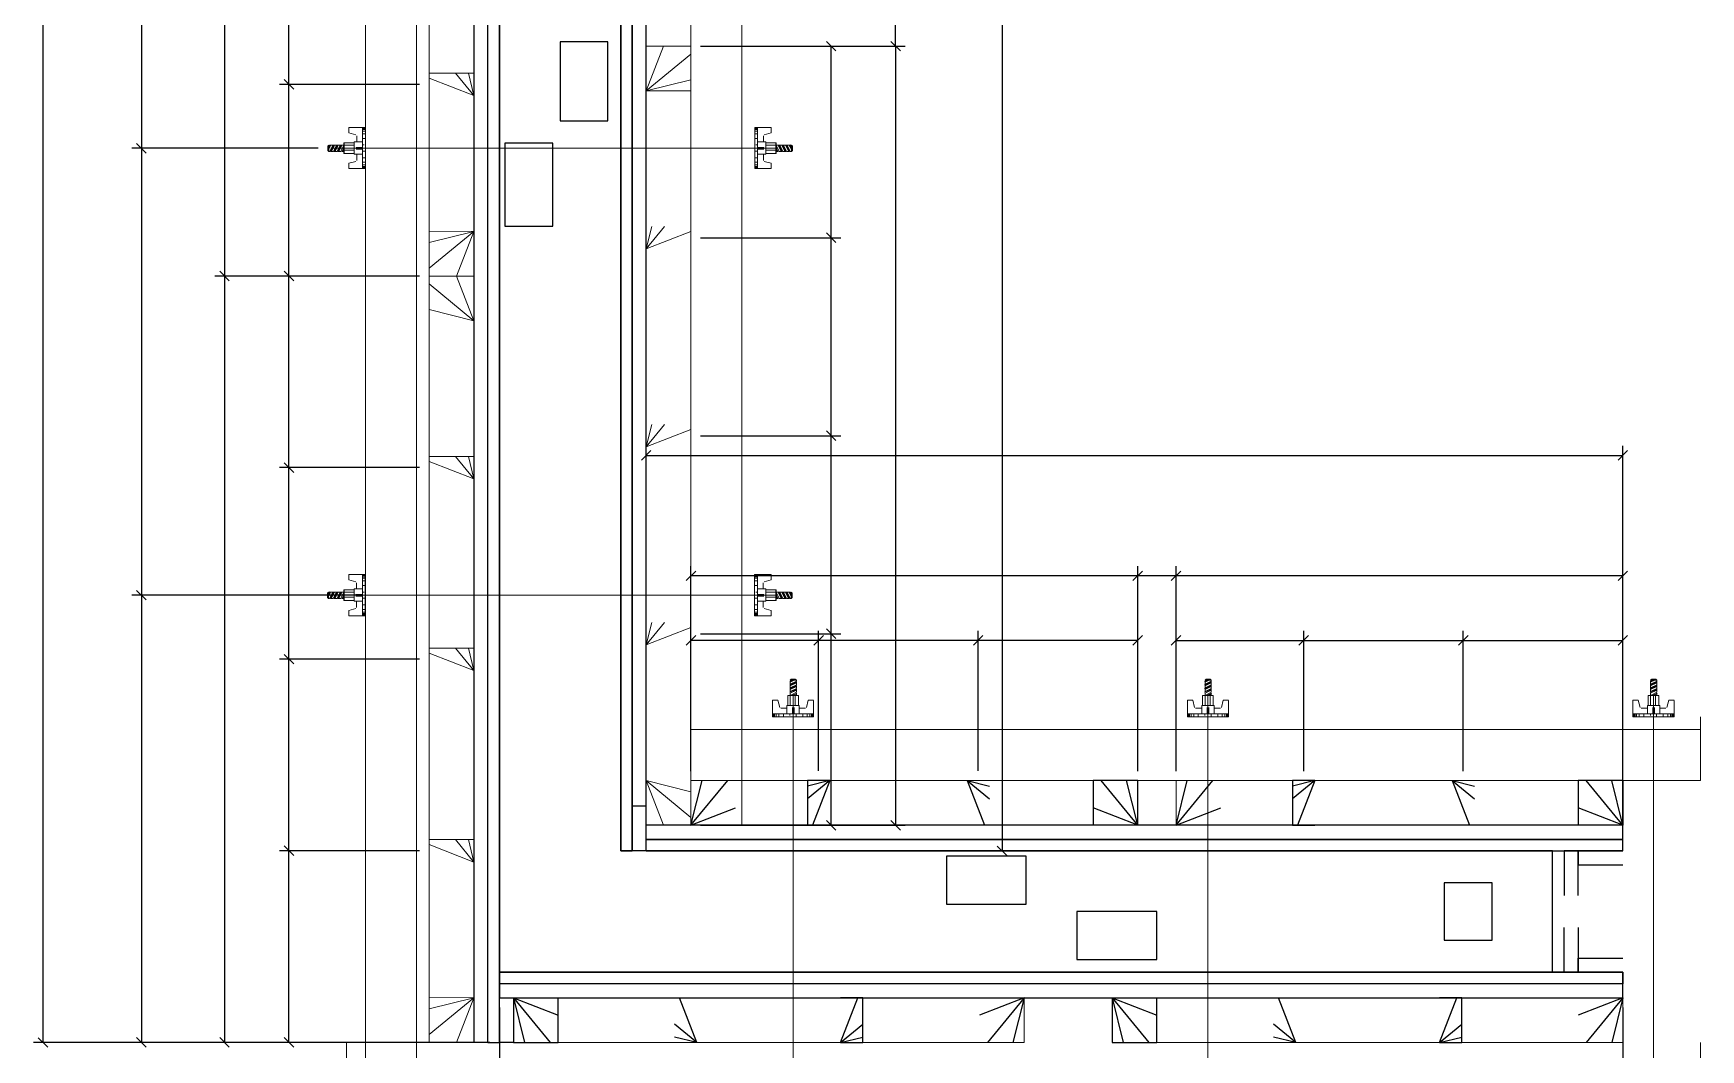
# Model space of a CAD drawing. Header units: metres. Extents: x 2743 to 9023, y 3809 to 6007.
# Drawn here: x 6367 to 6889, y 5370 to 5688 of the extents above; entities that cross this region are included whole.
import ezdxf

# ---------------------------------------------------------------- set-up
doc = ezdxf.new("R2010")
doc.units = ezdxf.units.M
for name, color, linetype in [('CHAPA', 7, 'Continuous'), ('CONCRETO', 7, 'Continuous'), ('COTA', 7, 'Continuous'), ('Hachura', 7, 'Continuous'), ('Madeira', 7, 'Continuous'), ('MEIO_PONT', 7, 'Continuous'), ('Perfil Metálico', 7, 'Continuous'), ('SARRAFO', 7, 'Continuous')]:
    doc.layers.add(name, color=color, linetype=linetype)

msp = doc.modelspace()

# ---------------------------------------------------------------- linework, layer by layer
at = {"layer": 'CHAPA', "color": 1, "lineweight": 25}
for p, q in [((6512.89, 5394.17), (6512.89, 5386.17)), ((6512.89, 5386.17), (6516.67, 5386.17))]:
    msp.add_line(p, q, dxfattribs=at)
for points in [[(6509.29, 5372.17), (6512.89, 5372.17), (6512.89, 5852.17), (6509.29, 5852.17)], [(6550.89, 5852.17), (6550.89, 5432.17), (6554.49, 5432.17), (6554.49, 5852.17)], [(6558.89, 5432.17), (6864.89, 5432.17), (6864.89, 5435.77), (6558.89, 5435.77)], [(6846.49, 5394.17), (6842.89, 5394.17), (6842.89, 5432.17), (6846.49, 5432.17)], [(6512.89, 5394.17), (6864.89, 5394.17), (6864.89, 5390.57), (6512.89, 5390.57)]]:
    msp.add_lwpolyline(points, dxfattribs=at)
at = {"layer": 'CONCRETO', "color": 2, "lineweight": 25}
msp.add_lwpolyline([(6842.89, 5394.17), (6842.89, 5432.17), (6550.89, 5432.17), (6550.89, 5830.17), (6512.89, 5830.17), (6512.89, 5394.17)], dxfattribs=at)
at = {"layer": 'COTA', "color": 241, "lineweight": 25}
for p, q in [((6369.87, 5852.17), (6369.87, 5372.17)), ((6426.76, 5852.19), (6426.76, 5612.2)), ((6670.38, 5852.17), (6670.38, 5432.17)), ((6400.72, 5772.17), (6400.72, 5652.2)), ((6446.96, 5672.2), (6446.96, 5732.2)), ((6637.03, 5684.18), (6637.03, 5692.2)), ((6575.88, 5684.18), (6640.03, 5684.18)), ((6575.89, 5684.18), (6619.83, 5684.18)), ((6575.89, 5684.18), (6640.03, 5684.18)), ((6616.83, 5624.19), (6616.83, 5684.18)), ((6637.03, 5684.18), (6637.03, 5440.19)), ((6487.89, 5672.2), (6443.96, 5672.2)), ((6487.89, 5672.2), (6443.96, 5672.2)), ((6446.96, 5612.2), (6446.96, 5672.2)), ((6456.09, 5652.2), (6397.72, 5652.2)), ((6456.09, 5652.2), (6397.72, 5652.2)), ((6400.72, 5652.2), (6400.72, 5512.26)), ((6575.89, 5624.19), (6619.83, 5624.19)), ((6575.89, 5624.19), (6619.83, 5624.19)), ((6616.83, 5562.19), (6616.83, 5624.19)), ((6487.88, 5612.2), (6423.76, 5612.2)), ((6487.91, 5612.19), (6423.76, 5612.19)), ((6426.76, 5612.19), (6426.76, 5372.2)), ((6487.88, 5612.2), (6443.96, 5612.2)), ((6487.89, 5612.19), (6443.96, 5612.19)), ((6446.96, 5552.2), (6446.96, 5612.19)), ((6558.89, 5435.17), (6558.89, 5559.04)), ((6575.89, 5562.19), (6619.83, 5562.19)), ((6575.89, 5562.19), (6619.83, 5562.19)), ((6616.83, 5500.19), (6616.83, 5562.19)), ((6864.89, 5435.17), (6864.89, 5559.04)), ((6558.89, 5556.04), (6864.89, 5556.04)), ((6487.89, 5552.2), (6443.96, 5552.2)), ((6487.89, 5552.2), (6443.96, 5552.2)), ((6446.96, 5492.2), (6446.96, 5552.2)), ((6572.9, 5457.16), (6572.9, 5521.31)), ((6712.9, 5518.31), (6572.9, 5518.31)), ((6712.9, 5457.18), (6712.9, 5521.31)), ((6712.9, 5457.19), (6712.9, 5521.3)), ((6724.89, 5518.3), (6712.9, 5518.3)), ((6724.89, 5457.15), (6724.89, 5521.3)), ((6724.89, 5457.17), (6724.89, 5521.3)), ((6864.89, 5518.3), (6724.89, 5518.3)), ((6864.89, 5457.17), (6864.89, 5521.3)), ((6467.86, 5512.26), (6397.72, 5512.26)), ((6467.86, 5512.26), (6397.72, 5512.26)), ((6400.72, 5512.26), (6400.72, 5372.2)), ((6572.9, 5457.19), (6572.9, 5501.12)), ((6612.9, 5457.19), (6612.9, 5501.12)), ((6612.9, 5457.19), (6612.9, 5501.12)), ((6662.9, 5457.19), (6662.9, 5501.12)), ((6662.9, 5457.19), (6662.9, 5501.12)), ((6712.9, 5457.18), (6712.9, 5501.12)), ((6724.89, 5457.17), (6724.89, 5501.1)), ((6764.89, 5457.17), (6764.89, 5501.1)), ((6764.89, 5457.17), (6764.89, 5501.1)), ((6814.89, 5457.17), (6814.89, 5501.1)), ((6814.89, 5457.17), (6814.89, 5501.1)), ((6864.89, 5457.17), (6864.89, 5501.1)), ((6572.9, 5498.12), (6612.9, 5498.12)), ((6575.89, 5500.19), (6619.83, 5500.19)), ((6575.89, 5500.19), (6619.83, 5500.19)), ((6612.9, 5498.12), (6662.9, 5498.12)), ((6616.83, 5440.19), (6616.83, 5500.19)), ((6662.9, 5498.12), (6712.9, 5498.12)), ((6724.89, 5498.1), (6764.89, 5498.1)), ((6764.89, 5498.1), (6814.89, 5498.1)), ((6814.89, 5498.1), (6864.89, 5498.1)), ((6487.89, 5492.2), (6443.96, 5492.2)), ((6487.89, 5492.2), (6443.96, 5492.2)), ((6446.96, 5432.2), (6446.96, 5492.2)), ((6575.9, 5440.19), (6619.83, 5440.19)), ((6575.9, 5440.19), (6640.03, 5440.19)), ((6487.89, 5432.2), (6443.96, 5432.2)), ((6487.89, 5432.2), (6443.96, 5432.2)), ((6446.96, 5372.2), (6446.96, 5432.2)), ((6561.89, 5432.17), (6673.38, 5432.17)), ((6512.9, 5383.17), (6512.9, 5235.77)), ((6864.89, 5383.13), (6864.89, 5235.77)), ((6864.89, 5383.13), (6864.89, 5269.3)), ((6509.89, 5372.17), (6366.87, 5372.17)), ((6487.9, 5372.2), (6397.72, 5372.2)), ((6487.88, 5372.2), (6423.76, 5372.2)), ((6487.88, 5372.2), (6443.96, 5372.2))]:
    msp.add_line(p, q, dxfattribs=at)
at = {"layer": 'COTA', "color": 180, "lineweight": 25}
for p, q in [((6546.89, 5685.51), (6531.89, 5685.51)), ((6531.89, 5685.51), (6531.89, 5660.84)), ((6546.89, 5660.84), (6546.89, 5685.51)), ((6531.89, 5660.84), (6546.89, 5660.84)), ((6529.59, 5653.81), (6514.59, 5653.81)), ((6514.59, 5653.81), (6514.59, 5627.81)), ((6529.59, 5627.81), (6529.59, 5653.81)), ((6514.59, 5627.81), (6529.59, 5627.81)), ((6677.94, 5430.48), (6652.94, 5430.48)), ((6652.94, 5430.48), (6652.94, 5415.48)), ((6677.94, 5415.48), (6677.94, 5430.48)), ((6823.89, 5422.17), (6808.89, 5422.17)), ((6808.89, 5422.17), (6808.89, 5404.17)), ((6823.89, 5404.17), (6823.89, 5422.17)), ((6652.94, 5415.48), (6677.94, 5415.48)), ((6718.86, 5413.17), (6693.86, 5413.17)), ((6693.86, 5413.17), (6693.86, 5398.17)), ((6718.86, 5398.17), (6718.86, 5413.17)), ((6808.89, 5404.17), (6823.89, 5404.17)), ((6693.86, 5398.17), (6718.86, 5398.17))]:
    msp.add_line(p, q, dxfattribs=at)
at = {"layer": 'COTA', "color": 0, "lineweight": 25}
for p, q in [((6618.33, 5682.68), (6615.33, 5685.68)), ((6638.53, 5682.68), (6635.53, 5685.68)), ((6635.53, 5685.68), (6638.53, 5682.68)), ((6448.46, 5670.7), (6445.46, 5673.7)), ((6445.46, 5673.7), (6448.46, 5670.7)), ((6399.22, 5653.7), (6402.22, 5650.7)), ((6402.22, 5650.7), (6399.22, 5653.7)), ((6618.33, 5622.69), (6615.33, 5625.69)), ((6615.33, 5625.69), (6618.33, 5622.69)), ((6425.26, 5613.7), (6428.26, 5610.7)), ((6428.26, 5610.69), (6425.26, 5613.69)), ((6445.46, 5613.7), (6448.46, 5610.7)), ((6448.46, 5610.69), (6445.46, 5613.69)), ((6618.33, 5560.69), (6615.33, 5563.69)), ((6615.33, 5563.69), (6618.33, 5560.69)), ((6448.46, 5550.7), (6445.46, 5553.7)), ((6445.46, 5553.7), (6448.46, 5550.7)), ((6560.39, 5557.54), (6557.39, 5554.54)), ((6863.39, 5554.54), (6866.39, 5557.54)), ((6574.4, 5519.81), (6571.4, 5516.81)), ((6711.4, 5516.81), (6714.4, 5519.81)), ((6714.4, 5519.8), (6711.4, 5516.8)), ((6726.39, 5519.8), (6723.39, 5516.8)), ((6723.39, 5516.8), (6726.39, 5519.8)), ((6863.39, 5516.8), (6866.39, 5519.8)), ((6399.22, 5513.76), (6402.22, 5510.76)), ((6402.22, 5510.76), (6399.22, 5513.76)), ((6618.33, 5498.69), (6615.33, 5501.69)), ((6615.33, 5501.69), (6618.33, 5498.69)), ((6574.4, 5499.62), (6571.4, 5496.62)), ((6611.4, 5496.62), (6614.4, 5499.62)), ((6614.4, 5499.62), (6611.4, 5496.62)), ((6661.4, 5496.62), (6664.4, 5499.62)), ((6664.4, 5499.62), (6661.4, 5496.62)), ((6711.4, 5496.62), (6714.4, 5499.62)), ((6726.39, 5499.6), (6723.39, 5496.6)), ((6763.39, 5496.6), (6766.39, 5499.6)), ((6766.39, 5499.6), (6763.39, 5496.6)), ((6813.39, 5496.6), (6816.39, 5499.6)), ((6816.39, 5499.6), (6813.39, 5496.6)), ((6863.39, 5496.6), (6866.39, 5499.6)), ((6448.46, 5490.7), (6445.46, 5493.7)), ((6445.46, 5493.7), (6448.46, 5490.7)), ((6615.33, 5441.69), (6618.33, 5438.69)), ((6635.53, 5441.69), (6638.53, 5438.69)), ((6448.46, 5430.7), (6445.46, 5433.7)), ((6445.46, 5433.7), (6448.46, 5430.7)), ((6668.88, 5433.67), (6671.88, 5430.67)), ((6368.37, 5373.67), (6371.37, 5370.67)), ((6399.22, 5373.7), (6402.22, 5370.7)), ((6425.26, 5373.7), (6428.26, 5370.7)), ((6445.46, 5373.7), (6448.46, 5370.7))]:
    msp.add_line(p, q, dxfattribs=at)
at = {"layer": 'Hachura', "color": 0, "lineweight": 9}
for p, q in [((6469.98, 5658.71), (6465.73, 5658.71)), ((6465.73, 5658.71), (6465.73, 5657.04)), ((6469.96, 5658.58), (6470.89, 5658.58)), ((6469.96, 5658.37), (6470.89, 5658.37)), ((6469.96, 5658.03), (6470.89, 5658.03)), ((6469.96, 5657.57), (6470.89, 5657.57)), ((6469.98, 5645.82), (6469.98, 5658.71)), ((6469.98, 5658.71), (6470.89, 5658.71)), ((6470.89, 5658.71), (6470.89, 5645.82)), ((6470.89, 5657.76), (6470.89, 5649.95)), ((6593.81, 5658.58), (6592.88, 5658.58)), ((6593.81, 5658.37), (6592.88, 5658.37)), ((6593.81, 5658.03), (6592.88, 5658.03)), ((6593.81, 5657.57), (6592.88, 5657.57)), ((6592.89, 5658.71), (6592.89, 5645.82)), ((6593.79, 5658.71), (6592.89, 5658.71)), ((6592.89, 5657.76), (6592.89, 5649.95)), ((6593.79, 5645.82), (6593.79, 5658.71)), ((6593.79, 5658.71), (6598.05, 5658.71)), ((6598.05, 5658.71), (6598.05, 5657.04)), ((6459.41, 5653.17), (6459.09, 5652.84)), ((6459.09, 5651.55), (6459.09, 5652.84)), ((6459.41, 5652.65), (6459.74, 5653.33)), ((6459.97, 5653.27), (6459.41, 5652.14)), ((6459.41, 5652.91), (6459.54, 5653.17)), ((6460.05, 5653.17), (6459.41, 5651.88)), ((6459.41, 5653.17), (6459.41, 5651.23)), ((6459.73, 5651.23), (6460.7, 5653.17)), ((6459.73, 5651.23), (6460.7, 5653.17)), ((6459.82, 5651.16), (6460.9, 5653.33)), ((6460.05, 5653.17), (6460.7, 5653.17)), ((6461.13, 5653.27), (6460.06, 5651.13)), ((6461.21, 5653.17), (6460.24, 5651.23)), ((6460.89, 5651.23), (6461.86, 5653.17)), ((6460.98, 5651.16), (6462.07, 5653.33)), ((6461.86, 5653.17), (6461.21, 5653.17)), ((6462.29, 5653.27), (6461.22, 5651.13)), ((6462.37, 5653.17), (6461.41, 5651.23)), ((6462.05, 5651.23), (6463.02, 5653.17)), ((6462.14, 5651.16), (6463.23, 5653.33)), ((6462.58, 5653.17), (6462.37, 5653.17)), ((6463.45, 5653.27), (6462.38, 5651.13)), ((6463.53, 5653.17), (6462.57, 5651.23)), ((6462.58, 5653.17), (6463.02, 5653.17)), ((6463.21, 5651.23), (6464.18, 5653.17)), ((6463.53, 5653.17), (6464.18, 5653.17)), ((6464.18, 5652.39), (6463.55, 5651.13)), ((6464.18, 5653.94), (6464.18, 5650.59)), ((6467.4, 5653.94), (6464.18, 5653.94)), ((6464.18, 5653.17), (6467.4, 5653.17)), ((6464.25, 5653.94), (6464.25, 5650.59)), ((6465.73, 5657.04), (6467.94, 5656.46)), ((6467.4, 5650.33), (6467.4, 5654.2)), ((6467.4, 5654.2), (6469.98, 5654.2)), ((6467.4, 5654.2), (6467.4, 5653.94)), ((6467.4, 5654.2), (6467.4, 5653.94)), ((6467.98, 5652.47), (6469.98, 5652.47)), ((6468.18, 5656.14), (6468.18, 5654.2)), ((6469.96, 5656.72), (6470.89, 5656.72)), ((6469.96, 5655.29), (6470.89, 5655.29)), ((6470.11, 5653.24), (6470.54, 5653.24)), ((6593.81, 5656.72), (6592.88, 5656.72)), ((6593.81, 5655.29), (6592.89, 5655.29)), ((6593.66, 5653.24), (6593.23, 5653.24)), ((6596.37, 5654.2), (6593.79, 5654.2)), ((6595.79, 5652.47), (6593.79, 5652.47)), ((6595.59, 5656.14), (6595.59, 5654.2)), ((6598.05, 5657.04), (6595.84, 5656.46)), ((6596.37, 5650.33), (6596.37, 5654.2)), ((6596.37, 5654.2), (6596.37, 5653.94)), ((6596.37, 5654.2), (6596.37, 5653.94)), ((6596.37, 5653.94), (6599.59, 5653.94)), ((6599.59, 5653.17), (6596.37, 5653.17)), ((6599.53, 5653.94), (6599.53, 5650.59)), ((6599.59, 5653.94), (6599.59, 5650.59)), ((6600.24, 5653.17), (6599.59, 5653.17)), ((6600.56, 5651.23), (6599.59, 5653.17)), ((6599.59, 5652.39), (6600.23, 5651.13)), ((6600.24, 5653.17), (6601.21, 5651.23)), ((6600.32, 5653.27), (6601.39, 5651.13)), ((6601.63, 5651.16), (6600.55, 5653.33)), ((6601.19, 5653.17), (6600.75, 5653.17)), ((6601.72, 5651.23), (6600.75, 5653.17)), ((6601.19, 5653.17), (6601.4, 5653.17)), ((6601.4, 5653.17), (6602.37, 5651.23)), ((6601.48, 5653.27), (6602.55, 5651.13)), ((6602.79, 5651.16), (6601.71, 5653.33)), ((6601.92, 5653.17), (6602.56, 5653.17)), ((6602.88, 5651.23), (6601.92, 5653.17)), ((6602.56, 5653.17), (6603.53, 5651.23)), ((6602.64, 5653.27), (6603.71, 5651.13)), ((6603.95, 5651.16), (6602.87, 5653.33)), ((6604.04, 5651.23), (6603.08, 5653.17)), ((6603.72, 5653.17), (6603.08, 5653.17)), ((6604.04, 5651.23), (6603.08, 5653.17)), ((6603.72, 5653.17), (6604.37, 5651.88)), ((6603.8, 5653.27), (6604.37, 5652.14)), ((6604.37, 5652.65), (6604.03, 5653.33)), ((6604.37, 5652.91), (6604.24, 5653.17)), ((6604.36, 5653.17), (6604.69, 5652.84)), ((6604.36, 5653.17), (6604.36, 5651.23)), ((6604.69, 5651.55), (6604.69, 5652.84)), ((6459.41, 5651.23), (6459.09, 5651.55)), ((6459.73, 5651.23), (6459.41, 5651.23)), ((6460.89, 5651.23), (6460.24, 5651.23)), ((6462.05, 5651.23), (6461.41, 5651.23)), ((6461.62, 5651.23), (6461.41, 5651.23)), ((6463.21, 5651.23), (6462.57, 5651.23)), ((6464.18, 5652.14), (6463.73, 5651.23)), ((6464.18, 5651.23), (6463.73, 5651.23)), ((6464.18, 5651.62), (6467.4, 5651.62)), ((6464.18, 5650.59), (6467.4, 5650.59)), ((6465.73, 5647.49), (6467.94, 5648.07)), ((6465.73, 5645.82), (6465.73, 5647.49)), ((6469.98, 5650.33), (6467.4, 5650.33)), ((6469.98, 5651.95), (6467.98, 5651.95)), ((6468.18, 5648.39), (6468.18, 5650.33)), ((6469.96, 5649.22), (6470.89, 5649.22)), ((6469.96, 5647.81), (6470.89, 5647.81)), ((6469.98, 5652.26), (6469.98, 5650.33)), ((6469.98, 5652.26), (6470.89, 5652.26)), ((6469.98, 5650.97), (6469.98, 5651.62)), ((6469.98, 5645.82), (6469.98, 5650.97)), ((6470.3, 5651.31), (6470.09, 5651.31)), ((6470.74, 5651.31), (6470.3, 5651.31)), ((6593.81, 5649.23), (6592.88, 5649.23)), ((6593.81, 5647.81), (6592.88, 5647.81)), ((6593.79, 5652.26), (6592.89, 5652.26)), ((6593.04, 5651.31), (6593.47, 5651.31)), ((6593.47, 5651.31), (6593.68, 5651.31)), ((6593.79, 5652.27), (6593.79, 5650.33)), ((6593.79, 5651.95), (6595.79, 5651.95)), ((6593.79, 5650.98), (6593.79, 5651.62)), ((6593.79, 5645.82), (6593.79, 5650.98)), ((6593.79, 5650.33), (6596.37, 5650.33)), ((6595.59, 5648.39), (6595.59, 5650.33)), ((6598.05, 5647.49), (6595.84, 5648.07)), ((6599.59, 5651.62), (6596.37, 5651.62)), ((6599.59, 5650.59), (6596.37, 5650.59)), ((6598.05, 5645.82), (6598.05, 5647.49)), ((6599.59, 5652.14), (6600.04, 5651.23)), ((6599.59, 5651.23), (6600.04, 5651.23)), ((6600.56, 5651.23), (6601.21, 5651.23)), ((6601.72, 5651.23), (6602.37, 5651.23)), ((6602.15, 5651.23), (6602.37, 5651.23)), ((6602.88, 5651.23), (6603.53, 5651.23)), ((6604.04, 5651.23), (6604.37, 5651.23)), ((6604.36, 5651.23), (6604.69, 5651.55)), ((6470.89, 5645.82), (6465.75, 5645.82)), ((6469.96, 5646.97), (6470.89, 5646.97)), ((6469.96, 5646.5), (6470.89, 5646.5)), ((6469.96, 5646.17), (6470.89, 5646.17)), ((6469.96, 5645.96), (6470.89, 5645.96)), ((6593.81, 5646.97), (6592.88, 5646.97)), ((6593.81, 5646.5), (6592.88, 5646.5)), ((6593.81, 5646.17), (6592.88, 5646.17)), ((6593.81, 5645.96), (6592.88, 5645.96)), ((6592.89, 5645.82), (6598.02, 5645.82)), ((6469.96, 5518.71), (6465.7, 5518.71)), ((6465.7, 5518.71), (6465.7, 5517.04)), ((6465.7, 5517.04), (6467.91, 5516.46)), ((6469.94, 5518.58), (6470.87, 5518.58)), ((6469.94, 5518.37), (6470.87, 5518.37)), ((6469.94, 5518.03), (6470.87, 5518.03)), ((6469.94, 5517.57), (6470.87, 5517.57)), ((6469.94, 5516.72), (6470.87, 5516.72)), ((6469.96, 5505.82), (6469.96, 5518.71)), ((6469.96, 5518.71), (6470.86, 5518.71)), ((6470.86, 5518.71), (6470.86, 5505.82)), ((6470.86, 5517.76), (6470.86, 5509.95)), ((6593.78, 5518.58), (6592.85, 5518.58)), ((6593.78, 5518.37), (6592.85, 5518.37)), ((6593.78, 5518.03), (6592.85, 5518.03)), ((6593.78, 5517.57), (6592.85, 5517.57)), ((6593.78, 5516.72), (6592.85, 5516.72)), ((6592.86, 5518.71), (6592.86, 5505.82)), ((6593.76, 5518.71), (6592.86, 5518.71)), ((6592.86, 5517.76), (6592.86, 5509.95)), ((6593.76, 5505.82), (6593.76, 5518.71)), ((6593.76, 5518.71), (6598.02, 5518.71)), ((6598.02, 5517.04), (6595.81, 5516.46)), ((6598.02, 5518.71), (6598.02, 5517.04)), ((6459.38, 5513.17), (6459.06, 5512.84)), ((6459.06, 5511.55), (6459.06, 5512.84)), ((6459.38, 5511.23), (6459.06, 5511.55)), ((6459.38, 5512.65), (6459.72, 5513.33)), ((6459.95, 5513.27), (6459.38, 5512.14)), ((6459.38, 5512.91), (6459.51, 5513.17)), ((6460.02, 5513.17), (6459.38, 5511.88)), ((6459.38, 5513.17), (6459.38, 5511.23)), ((6459.7, 5511.23), (6460.67, 5513.17)), ((6459.7, 5511.23), (6460.67, 5513.17)), ((6459.79, 5511.16), (6460.88, 5513.33)), ((6460.02, 5513.17), (6460.67, 5513.17)), ((6461.11, 5513.27), (6460.04, 5511.13)), ((6461.19, 5513.17), (6460.22, 5511.23)), ((6460.86, 5511.23), (6461.83, 5513.17)), ((6460.96, 5511.16), (6462.04, 5513.33)), ((6461.83, 5513.17), (6461.19, 5513.17)), ((6462.27, 5513.27), (6461.2, 5511.13)), ((6462.35, 5513.17), (6461.38, 5511.23)), ((6462.02, 5511.23), (6462.99, 5513.17)), ((6462.12, 5511.16), (6463.2, 5513.33)), ((6462.56, 5513.17), (6462.35, 5513.17)), ((6463.43, 5513.27), (6462.36, 5511.13)), ((6463.51, 5513.17), (6462.54, 5511.23)), ((6462.56, 5513.17), (6462.99, 5513.17)), ((6463.18, 5511.23), (6464.15, 5513.17)), ((6463.51, 5513.17), (6464.15, 5513.17)), ((6464.15, 5512.39), (6463.52, 5511.13)), ((6464.15, 5512.14), (6463.7, 5511.23)), ((6464.15, 5513.94), (6464.15, 5510.59)), ((6467.38, 5513.94), (6464.15, 5513.94)), ((6464.15, 5513.17), (6467.38, 5513.17)), ((6464.15, 5511.62), (6467.38, 5511.62)), ((6464.22, 5513.94), (6464.22, 5510.59)), ((6467.38, 5510.33), (6467.38, 5514.2)), ((6467.38, 5514.2), (6469.96, 5514.2)), ((6467.38, 5514.2), (6467.38, 5513.94)), ((6467.38, 5514.2), (6467.38, 5513.94)), ((6467.96, 5512.47), (6469.96, 5512.47)), ((6469.96, 5511.95), (6467.96, 5511.95)), ((6468.15, 5516.14), (6468.15, 5514.2)), ((6469.94, 5515.29), (6470.86, 5515.29)), ((6469.96, 5512.26), (6469.96, 5510.33)), ((6469.96, 5512.26), (6470.86, 5512.26)), ((6469.96, 5510.97), (6469.96, 5511.62)), ((6470.28, 5511.31), (6470.06, 5511.31)), ((6470.08, 5513.24), (6470.52, 5513.24)), ((6470.71, 5511.31), (6470.28, 5511.31)), ((6593.78, 5515.29), (6592.86, 5515.29)), ((6593.76, 5512.26), (6592.86, 5512.26)), ((6593.01, 5511.31), (6593.44, 5511.31)), ((6593.64, 5513.24), (6593.2, 5513.24)), ((6593.44, 5511.31), (6593.65, 5511.31)), ((6596.34, 5514.2), (6593.76, 5514.2)), ((6595.76, 5512.47), (6593.76, 5512.47)), ((6593.76, 5512.27), (6593.76, 5510.33)), ((6593.76, 5511.95), (6595.76, 5511.95)), ((6593.76, 5510.98), (6593.76, 5511.62)), ((6595.57, 5516.14), (6595.57, 5514.2)), ((6596.34, 5510.33), (6596.34, 5514.2)), ((6596.34, 5514.2), (6596.34, 5513.94)), ((6596.34, 5514.2), (6596.34, 5513.94)), ((6596.34, 5513.94), (6599.57, 5513.94)), ((6599.57, 5513.17), (6596.34, 5513.17)), ((6599.57, 5511.62), (6596.34, 5511.62)), ((6599.5, 5513.94), (6599.5, 5510.59)), ((6599.57, 5513.94), (6599.57, 5510.59)), ((6600.21, 5513.17), (6599.57, 5513.17)), ((6600.53, 5511.23), (6599.57, 5513.17)), ((6599.57, 5512.39), (6600.2, 5511.13)), ((6599.57, 5512.14), (6600.02, 5511.23)), ((6600.21, 5513.17), (6601.18, 5511.23)), ((6600.29, 5513.27), (6601.36, 5511.13)), ((6601.6, 5511.16), (6600.52, 5513.33)), ((6601.16, 5513.17), (6600.73, 5513.17)), ((6601.69, 5511.23), (6600.73, 5513.17)), ((6601.16, 5513.17), (6601.37, 5513.17)), ((6601.37, 5513.17), (6602.34, 5511.23)), ((6601.45, 5513.27), (6602.52, 5511.13)), ((6602.76, 5511.16), (6601.68, 5513.33)), ((6601.89, 5513.17), (6602.53, 5513.17)), ((6602.86, 5511.23), (6601.89, 5513.17)), ((6602.53, 5513.17), (6603.5, 5511.23)), ((6602.61, 5513.27), (6603.68, 5511.13)), ((6603.92, 5511.16), (6602.84, 5513.33)), ((6604.02, 5511.23), (6603.05, 5513.17)), ((6603.69, 5513.17), (6603.05, 5513.17)), ((6604.02, 5511.23), (6603.05, 5513.17)), ((6603.69, 5513.17), (6604.34, 5511.88)), ((6603.77, 5513.27), (6604.34, 5512.14)), ((6604.34, 5512.65), (6604, 5513.33)), ((6604.34, 5512.91), (6604.21, 5513.17)), ((6604.34, 5513.17), (6604.66, 5512.84)), ((6604.34, 5513.17), (6604.34, 5511.23)), ((6604.34, 5511.23), (6604.66, 5511.55)), ((6604.66, 5511.55), (6604.66, 5512.84)), ((6459.7, 5511.23), (6459.38, 5511.23)), ((6460.86, 5511.23), (6460.22, 5511.23)), ((6462.02, 5511.23), (6461.38, 5511.23)), ((6461.59, 5511.23), (6461.38, 5511.23)), ((6463.18, 5511.23), (6462.54, 5511.23)), ((6464.15, 5511.23), (6463.7, 5511.23)), ((6464.15, 5510.59), (6467.38, 5510.59)), ((6465.7, 5507.49), (6467.91, 5508.07)), ((6465.7, 5505.82), (6465.7, 5507.49)), ((6469.96, 5510.33), (6467.38, 5510.33)), ((6468.15, 5508.39), (6468.15, 5510.33)), ((6469.94, 5509.22), (6470.87, 5509.22)), ((6469.94, 5507.81), (6470.87, 5507.81)), ((6469.94, 5506.97), (6470.87, 5506.97)), ((6469.94, 5506.5), (6470.87, 5506.5)), ((6469.94, 5506.17), (6470.87, 5506.17)), ((6469.96, 5505.82), (6469.96, 5510.97)), ((6593.78, 5509.23), (6592.85, 5509.23)), ((6593.78, 5507.81), (6592.85, 5507.81)), ((6593.78, 5506.97), (6592.85, 5506.97)), ((6593.78, 5506.5), (6592.85, 5506.5)), ((6593.78, 5506.17), (6592.85, 5506.17)), ((6593.76, 5505.82), (6593.76, 5510.98)), ((6593.76, 5510.33), (6596.34, 5510.33)), ((6595.57, 5508.39), (6595.57, 5510.33)), ((6598.02, 5507.49), (6595.81, 5508.07)), ((6599.57, 5510.59), (6596.34, 5510.59)), ((6598.02, 5505.82), (6598.02, 5507.49)), ((6599.57, 5511.23), (6600.02, 5511.23)), ((6600.53, 5511.23), (6601.18, 5511.23)), ((6601.69, 5511.23), (6602.34, 5511.23)), ((6602.13, 5511.23), (6602.34, 5511.23)), ((6602.86, 5511.23), (6603.5, 5511.23)), ((6604.02, 5511.23), (6604.34, 5511.23)), ((6470.86, 5505.82), (6465.72, 5505.82)), ((6469.94, 5505.96), (6470.87, 5505.96)), ((6593.78, 5505.96), (6592.85, 5505.96)), ((6592.86, 5505.82), (6598, 5505.82)), ((6604.51, 5485.65), (6603.84, 5485.32)), ((6606, 5485.24), (6603.84, 5484.16)), ((6603.9, 5485.09), (6605.03, 5485.65)), ((6604, 5485.65), (6604.32, 5485.97)), ((6604.25, 5485.65), (6604, 5485.52)), ((6604, 5485.01), (6605.28, 5485.65)), ((6604, 5485.65), (6605.93, 5485.65)), ((6605.93, 5485.33), (6604, 5484.36)), ((6605.93, 5485.33), (6604, 5484.36)), ((6605.61, 5485.97), (6604.32, 5485.97)), ((6605.93, 5485.65), (6605.61, 5485.97)), ((6605.93, 5485.33), (6605.93, 5485.65)), ((6734.51, 5485.65), (6733.84, 5485.32)), ((6736, 5485.24), (6733.84, 5484.16)), ((6733.9, 5485.09), (6735.03, 5485.65)), ((6734, 5485.65), (6734.32, 5485.97)), ((6734.25, 5485.65), (6734, 5485.52)), ((6734, 5485.01), (6735.28, 5485.65)), ((6734, 5485.65), (6735.93, 5485.65)), ((6735.93, 5485.33), (6734, 5484.36)), ((6735.93, 5485.33), (6734, 5484.36)), ((6735.61, 5485.97), (6734.32, 5485.97)), ((6735.93, 5485.65), (6735.61, 5485.97)), ((6735.93, 5485.33), (6735.93, 5485.65)), ((6874.11, 5485.65), (6873.44, 5485.32)), ((6875.6, 5485.24), (6873.44, 5484.16)), ((6873.49, 5485.09), (6874.63, 5485.65)), ((6873.85, 5485.65), (6873.59, 5485.52)), ((6873.59, 5485.01), (6874.88, 5485.65)), ((6875.53, 5485.33), (6873.59, 5484.36)), ((6875.53, 5485.33), (6873.59, 5484.36)), ((6873.6, 5485.65), (6873.92, 5485.97)), ((6873.6, 5485.65), (6875.53, 5485.65)), ((6875.21, 5485.97), (6873.92, 5485.97)), ((6875.53, 5485.65), (6875.21, 5485.97)), ((6875.53, 5485.33), (6875.53, 5485.65)), ((6603.22, 5480.88), (6606.57, 5480.88)), ((6603.22, 5477.66), (6603.22, 5480.88)), ((6603.22, 5480.81), (6606.57, 5480.81)), ((6606, 5484.08), (6603.84, 5482.99)), ((6606, 5482.92), (6603.84, 5481.83)), ((6603.9, 5483.93), (6606.04, 5485)), ((6603.9, 5482.77), (6606.04, 5483.84)), ((6603.9, 5481.6), (6606.04, 5482.68)), ((6604, 5485.01), (6604, 5484.36)), ((6604, 5483.85), (6605.93, 5484.81)), ((6605.93, 5484.17), (6604, 5483.2)), ((6604, 5483.2), (6604, 5483.85)), ((6604, 5482.69), (6605.93, 5483.65)), ((6605.93, 5483.01), (6604, 5482.04)), ((6604, 5482.47), (6604, 5482.69)), ((6604, 5481.53), (6605.93, 5482.49)), ((6604, 5482.47), (6604, 5482.04)), ((6605.93, 5481.85), (6604, 5480.88)), ((6604, 5481.53), (6604, 5480.88)), ((6604, 5480.88), (6604, 5477.66)), ((6604.77, 5480.88), (6606.04, 5481.51)), ((6605.03, 5480.88), (6605.93, 5481.33)), ((6605.54, 5480.88), (6605.54, 5477.66)), ((6605.93, 5484.17), (6605.93, 5484.81)), ((6605.93, 5483.01), (6605.93, 5483.65)), ((6605.93, 5483.44), (6605.93, 5483.65)), ((6605.93, 5481.85), (6605.93, 5482.49)), ((6605.93, 5480.88), (6605.93, 5481.33)), ((6606.57, 5480.88), (6606.57, 5477.66)), ((6733.22, 5480.88), (6736.57, 5480.88)), ((6733.22, 5477.66), (6733.22, 5480.88)), ((6733.22, 5480.81), (6736.57, 5480.81)), ((6736, 5484.08), (6733.84, 5482.99)), ((6736, 5482.92), (6733.84, 5481.83)), ((6733.9, 5483.93), (6736.04, 5485)), ((6733.9, 5482.77), (6736.04, 5483.84)), ((6733.9, 5481.6), (6736.04, 5482.68)), ((6734, 5485.01), (6734, 5484.36)), ((6734, 5483.85), (6735.93, 5484.81)), ((6735.93, 5484.17), (6734, 5483.2)), ((6734, 5483.2), (6734, 5483.85)), ((6734, 5482.69), (6735.93, 5483.65)), ((6735.93, 5483.01), (6734, 5482.04)), ((6734, 5482.47), (6734, 5482.69)), ((6734, 5481.53), (6735.93, 5482.49)), ((6734, 5482.47), (6734, 5482.04)), ((6735.93, 5481.85), (6734, 5480.88)), ((6734, 5481.53), (6734, 5480.88)), ((6734, 5480.88), (6734, 5477.66)), ((6734.77, 5480.88), (6736.04, 5481.51)), ((6735.03, 5480.88), (6735.93, 5481.33)), ((6735.54, 5480.88), (6735.54, 5477.66)), ((6735.93, 5484.17), (6735.93, 5484.81)), ((6735.93, 5483.01), (6735.93, 5483.65)), ((6735.93, 5483.44), (6735.93, 5483.65)), ((6735.93, 5481.85), (6735.93, 5482.49)), ((6735.93, 5480.88), (6735.93, 5481.33)), ((6736.57, 5480.88), (6736.57, 5477.66)), ((6872.82, 5480.88), (6876.17, 5480.88)), ((6872.82, 5477.66), (6872.82, 5480.88)), ((6872.82, 5480.81), (6876.17, 5480.81)), ((6875.6, 5484.08), (6873.44, 5482.99)), ((6875.6, 5482.92), (6873.44, 5481.83)), ((6873.49, 5483.93), (6875.64, 5485)), ((6873.49, 5482.77), (6875.64, 5483.84)), ((6873.49, 5481.6), (6875.64, 5482.68)), ((6873.59, 5485.01), (6873.59, 5484.36)), ((6873.59, 5483.85), (6875.53, 5484.81)), ((6875.53, 5484.17), (6873.59, 5483.2)), ((6873.59, 5483.2), (6873.59, 5483.85)), ((6873.59, 5482.69), (6875.53, 5483.65)), ((6875.53, 5483.01), (6873.59, 5482.04)), ((6873.59, 5482.47), (6873.59, 5482.69)), ((6873.59, 5481.53), (6875.53, 5482.49)), ((6873.59, 5482.47), (6873.59, 5482.04)), ((6875.53, 5481.85), (6873.59, 5480.88)), ((6873.59, 5481.53), (6873.59, 5480.88)), ((6873.59, 5480.88), (6873.59, 5477.66)), ((6874.37, 5480.88), (6875.64, 5481.51)), ((6874.63, 5480.88), (6875.53, 5481.33)), ((6875.14, 5480.88), (6875.14, 5477.66)), ((6875.53, 5484.17), (6875.53, 5484.81)), ((6875.53, 5483.01), (6875.53, 5483.65)), ((6875.53, 5483.44), (6875.53, 5483.65)), ((6875.53, 5481.85), (6875.53, 5482.49)), ((6875.53, 5480.88), (6875.53, 5481.33)), ((6876.17, 5480.88), (6876.17, 5477.66)), ((6598.45, 5475.08), (6598.45, 5479.33)), ((6598.45, 5479.33), (6600.13, 5479.33)), ((6611.35, 5475.08), (6598.45, 5475.08)), ((6598.45, 5475.08), (6598.45, 5474.17)), ((6598.59, 5475.09), (6598.59, 5474.17)), ((6598.8, 5475.09), (6598.8, 5474.17)), ((6599.13, 5475.09), (6599.13, 5474.17)), ((6599.6, 5475.09), (6599.6, 5474.17)), ((6600.13, 5479.33), (6600.71, 5477.12)), ((6600.44, 5475.09), (6600.44, 5474.17)), ((6601.02, 5476.88), (6602.97, 5476.88)), ((6601.87, 5475.09), (6601.87, 5474.17)), ((6606.83, 5477.66), (6602.96, 5477.66)), ((6602.96, 5477.66), (6602.96, 5475.08)), ((6602.96, 5477.66), (6603.22, 5477.66)), ((6602.96, 5477.66), (6603.22, 5477.66)), ((6603.92, 5474.95), (6603.92, 5474.52)), ((6604.69, 5477.08), (6604.69, 5475.08)), ((6604.9, 5475.08), (6606.83, 5475.08)), ((6604.9, 5475.08), (6604.9, 5474.17)), ((6605.21, 5475.08), (6605.21, 5477.08)), ((6606.19, 5475.08), (6605.54, 5475.08)), ((6605.86, 5474.76), (6605.86, 5474.97)), ((6605.86, 5474.32), (6605.86, 5474.76)), ((6611.35, 5475.08), (6606.19, 5475.08)), ((6606.83, 5475.08), (6606.83, 5477.66)), ((6608.78, 5476.88), (6606.83, 5476.88)), ((6607.94, 5475.09), (6607.94, 5474.17)), ((6609.67, 5479.33), (6609.09, 5477.12)), ((6609.35, 5475.09), (6609.35, 5474.17)), ((6611.35, 5479.33), (6609.67, 5479.33)), ((6610.2, 5475.09), (6610.2, 5474.17)), ((6610.66, 5475.09), (6610.66, 5474.17)), ((6611, 5475.09), (6611, 5474.17)), ((6611.21, 5475.09), (6611.21, 5474.17)), ((6611.34, 5474.17), (6611.34, 5479.31)), ((6728.45, 5475.08), (6728.45, 5479.33)), ((6728.45, 5479.33), (6730.13, 5479.33)), ((6741.35, 5475.08), (6728.45, 5475.08)), ((6728.45, 5475.08), (6728.45, 5474.17)), ((6728.59, 5475.09), (6728.59, 5474.17)), ((6728.8, 5475.09), (6728.8, 5474.17)), ((6729.13, 5475.09), (6729.13, 5474.17)), ((6729.6, 5475.09), (6729.6, 5474.17)), ((6730.13, 5479.33), (6730.71, 5477.12)), ((6730.44, 5475.09), (6730.44, 5474.17)), ((6731.02, 5476.88), (6732.97, 5476.88)), ((6731.87, 5475.09), (6731.87, 5474.17)), ((6736.83, 5477.66), (6732.96, 5477.66)), ((6732.96, 5477.66), (6732.96, 5475.08)), ((6732.96, 5477.66), (6733.22, 5477.66)), ((6732.96, 5477.66), (6733.22, 5477.66)), ((6733.92, 5474.95), (6733.92, 5474.52)), ((6734.69, 5477.08), (6734.69, 5475.08)), ((6734.9, 5475.08), (6736.83, 5475.08)), ((6734.9, 5475.08), (6734.9, 5474.17)), ((6735.21, 5475.08), (6735.21, 5477.08)), ((6736.19, 5475.08), (6735.54, 5475.08)), ((6735.86, 5474.76), (6735.86, 5474.97)), ((6735.86, 5474.32), (6735.86, 5474.76)), ((6741.35, 5475.08), (6736.19, 5475.08)), ((6736.83, 5475.08), (6736.83, 5477.66)), ((6738.78, 5476.88), (6736.83, 5476.88)), ((6737.94, 5475.09), (6737.94, 5474.17)), ((6739.67, 5479.33), (6739.09, 5477.12)), ((6739.35, 5475.09), (6739.35, 5474.17)), ((6741.35, 5479.33), (6739.67, 5479.33)), ((6740.2, 5475.09), (6740.2, 5474.17)), ((6740.66, 5475.09), (6740.66, 5474.17)), ((6741, 5475.09), (6741, 5474.17)), ((6741.21, 5475.09), (6741.21, 5474.17)), ((6741.34, 5474.17), (6741.34, 5479.31)), ((6868.05, 5475.08), (6868.05, 5479.33)), ((6868.05, 5479.33), (6869.72, 5479.33)), ((6880.95, 5475.08), (6868.05, 5475.08)), ((6868.05, 5475.08), (6868.05, 5474.17)), ((6868.19, 5475.09), (6868.19, 5474.17)), ((6868.4, 5475.09), (6868.4, 5474.17)), ((6868.73, 5475.09), (6868.73, 5474.17)), ((6869.2, 5475.09), (6869.2, 5474.17)), ((6869.72, 5479.33), (6870.31, 5477.12)), ((6870.04, 5475.09), (6870.04, 5474.17)), ((6870.62, 5476.88), (6872.57, 5476.88)), ((6871.47, 5475.09), (6871.47, 5474.17)), ((6876.43, 5477.66), (6872.56, 5477.66)), ((6872.56, 5477.66), (6872.56, 5475.08)), ((6872.56, 5477.66), (6872.82, 5477.66)), ((6872.56, 5477.66), (6872.82, 5477.66)), ((6873.52, 5474.95), (6873.52, 5474.52)), ((6874.29, 5477.08), (6874.29, 5475.08)), ((6874.5, 5475.08), (6876.43, 5475.08)), ((6874.5, 5475.08), (6874.5, 5474.17)), ((6874.81, 5475.08), (6874.81, 5477.08)), ((6875.79, 5475.08), (6875.14, 5475.08)), ((6875.46, 5474.76), (6875.46, 5474.97)), ((6875.46, 5474.32), (6875.46, 5474.76)), ((6880.95, 5475.08), (6875.79, 5475.08)), ((6876.43, 5475.08), (6876.43, 5477.66)), ((6878.38, 5476.88), (6876.43, 5476.88)), ((6877.54, 5475.09), (6877.54, 5474.17)), ((6879.27, 5479.33), (6878.69, 5477.12)), ((6878.95, 5475.09), (6878.95, 5474.17)), ((6880.95, 5479.33), (6879.27, 5479.33)), ((6879.79, 5475.09), (6879.79, 5474.17)), ((6880.26, 5475.09), (6880.26, 5474.17)), ((6880.59, 5475.09), (6880.59, 5474.17)), ((6880.81, 5475.09), (6880.81, 5474.17)), ((6880.94, 5474.17), (6880.94, 5479.31)), ((6598.45, 5474.17), (6611.34, 5474.17)), ((6599.4, 5474.17), (6607.22, 5474.17)), ((6728.45, 5474.17), (6741.34, 5474.17)), ((6729.4, 5474.17), (6737.22, 5474.17)), ((6868.05, 5474.17), (6880.94, 5474.17)), ((6869, 5474.17), (6876.82, 5474.17))]:
    msp.add_line(p, q, dxfattribs=at)
at = {"layer": 'Hachura', "color": 251, "lineweight": 9}
for p, q in [((6460.08, 5652.26), (6599.88, 5652.25)), ((6460.06, 5512.26), (6599.86, 5512.25)), ((6604.9, 5341.4), (6604.9, 5481.2)), ((6734.9, 5341.4), (6734.9, 5481.2)), ((6874.5, 5341.37), (6874.5, 5481.17))]:
    msp.add_line(p, q, dxfattribs=at)
at = {"layer": 'Madeira', "color": 126, "lineweight": 18}
for p, q in [((6558.91, 5670.17), (6564.32, 5684.17)), ((6558.91, 5670.17), (6572.9, 5681.7)), ((6504.89, 5668.68), (6490.9, 5674.12)), ((6504.89, 5668.68), (6499.14, 5675.69)), ((6504.89, 5668.68), (6503.16, 5675.68)), ((6558.91, 5670.17), (6572.9, 5673.67)), ((6504.9, 5626.18), (6490.89, 5614.68)), ((6504.9, 5626.18), (6490.89, 5622.71)), ((6504.9, 5626.18), (6499.46, 5612.19)), ((6558.9, 5620.67), (6564.65, 5627.68)), ((6558.9, 5620.67), (6560.63, 5627.68)), ((6558.9, 5620.67), (6572.89, 5626.12)), ((6504.88, 5598.17), (6499.47, 5612.18)), ((6504.88, 5598.17), (6490.89, 5609.7)), ((6504.88, 5598.17), (6490.88, 5601.67)), ((6558.9, 5558.67), (6564.65, 5565.68)), ((6558.9, 5558.67), (6560.63, 5565.68)), ((6558.9, 5558.67), (6572.89, 5564.12)), ((6504.89, 5548.68), (6490.9, 5554.12)), ((6504.89, 5548.68), (6499.14, 5555.69)), ((6504.89, 5548.68), (6503.16, 5555.68)), ((6558.9, 5496.67), (6564.65, 5503.68)), ((6558.9, 5496.67), (6560.63, 5503.68)), ((6558.9, 5496.67), (6572.89, 5502.12)), ((6504.89, 5488.68), (6499.14, 5495.69)), ((6504.89, 5488.68), (6503.16, 5495.68)), ((6504.89, 5488.68), (6490.9, 5494.12)), ((6558.89, 5454.17), (6572.9, 5442.67)), ((6558.89, 5454.17), (6572.89, 5450.71)), ((6558.89, 5454.17), (6564.33, 5440.18)), ((6504.89, 5428.68), (6490.9, 5434.12)), ((6504.89, 5428.68), (6499.14, 5435.69)), ((6504.89, 5428.68), (6503.16, 5435.68)), ((6504.9, 5386.18), (6490.89, 5374.68)), ((6504.9, 5386.18), (6490.89, 5382.71)), ((6504.9, 5386.18), (6499.46, 5372.19))]:
    msp.add_line(p, q, dxfattribs=at)
for points in [[(6504.89, 5612.18), (6490.89, 5612.2), (6490.89, 5852.19), (6504.89, 5852.17)], [(6558.89, 5440.17), (6572.89, 5440.19), (6572.89, 5684.18), (6558.89, 5684.17)], [(6558.91, 5670.17), (6572.91, 5670.18), (6572.89, 5684.18), (6558.89, 5684.17)], [(6504.89, 5668.68), (6504.9, 5675.68), (6490.9, 5675.7), (6490.89, 5668.7)], [(6504.9, 5626.18), (6490.9, 5626.2), (6490.88, 5612.2), (6504.88, 5612.18)], [(6504.89, 5372.18), (6490.89, 5372.2), (6490.89, 5612.19), (6504.89, 5612.17)], [(6504.89, 5548.68), (6504.9, 5555.68), (6490.9, 5555.7), (6490.89, 5548.7)], [(6504.89, 5488.68), (6504.9, 5495.68), (6490.9, 5495.7), (6490.89, 5488.7)], [(6572.9, 5440.19), (6572.9, 5454.19), (6712.9, 5454.19), (6712.9, 5440.19)], [(6724.89, 5440.17), (6724.89, 5454.17), (6864.89, 5454.17), (6864.89, 5440.17)], [(6504.89, 5428.68), (6504.9, 5435.68), (6490.9, 5435.7), (6490.89, 5428.7)], [(6504.9, 5386.18), (6490.9, 5386.2), (6490.88, 5372.2), (6504.88, 5372.18)], [(6517.29, 5386.13), (6517.29, 5372.13), (6677.29, 5372.13), (6677.29, 5386.13)], [(6704.89, 5386.13), (6704.89, 5372.13), (6864.89, 5372.13), (6864.89, 5386.13)]]:
    msp.add_lwpolyline(points, dxfattribs=at)
at = {"layer": 'MEIO_PONT', "color": 93, "lineweight": 25}
for p, q in [((6572.9, 5440.19), (6584.42, 5454.19)), ((6572.9, 5440.19), (6576.39, 5454.19)), ((6616.4, 5454.19), (6609.4, 5448.43)), ((6616.4, 5454.19), (6609.4, 5452.45)), ((6616.4, 5454.19), (6610.98, 5440.19)), ((6659.4, 5454.19), (6666.4, 5448.43)), ((6659.4, 5454.19), (6666.4, 5452.45)), ((6659.4, 5454.19), (6664.83, 5440.19)), ((6712.9, 5440.19), (6701.39, 5454.19)), ((6712.9, 5440.19), (6709.42, 5454.19)), ((6724.89, 5440.17), (6736.41, 5454.17)), ((6724.89, 5440.17), (6728.38, 5454.17)), ((6768.39, 5454.17), (6761.39, 5448.42)), ((6768.39, 5454.17), (6761.39, 5452.43)), ((6768.39, 5454.17), (6762.97, 5440.17)), ((6811.39, 5454.17), (6818.39, 5448.42)), ((6811.39, 5454.17), (6818.39, 5452.43)), ((6811.39, 5454.17), (6816.82, 5440.17)), ((6864.89, 5440.17), (6853.38, 5454.17)), ((6864.89, 5440.17), (6861.41, 5454.17)), ((6572.9, 5440.19), (6586.9, 5445.62)), ((6712.9, 5440.19), (6698.9, 5445.62)), ((6724.89, 5440.17), (6738.89, 5445.6)), ((6864.89, 5440.17), (6850.89, 5445.6)), ((6517.29, 5386.13), (6528.81, 5372.13)), ((6517.29, 5386.13), (6520.78, 5372.13)), ((6517.29, 5386.13), (6531.29, 5380.7)), ((6574.79, 5372.13), (6569.37, 5386.13)), ((6619.79, 5372.13), (6625.22, 5386.13)), ((6677.29, 5386.13), (6663.29, 5380.7)), ((6677.29, 5386.13), (6665.78, 5372.13)), ((6677.29, 5386.13), (6673.81, 5372.13)), ((6704.89, 5386.13), (6716.41, 5372.13)), ((6704.89, 5386.13), (6708.38, 5372.13)), ((6704.89, 5386.13), (6718.89, 5380.7)), ((6762.39, 5372.13), (6756.97, 5386.13)), ((6807.39, 5372.13), (6812.82, 5386.13)), ((6864.89, 5386.13), (6850.89, 5380.7)), ((6864.89, 5386.13), (6853.38, 5372.13)), ((6864.89, 5386.13), (6861.41, 5372.13)), ((6574.79, 5372.13), (6567.79, 5377.89)), ((6619.79, 5372.13), (6626.79, 5377.89)), ((6762.39, 5372.13), (6755.39, 5377.89)), ((6807.39, 5372.13), (6814.39, 5377.89)), ((6574.79, 5372.13), (6567.79, 5373.87)), ((6619.79, 5372.13), (6626.79, 5373.87)), ((6762.39, 5372.13), (6755.39, 5373.87)), ((6807.39, 5372.13), (6814.39, 5373.87))]:
    msp.add_line(p, q, dxfattribs=at)
for points in [[(6616.4, 5454.19), (6609.4, 5454.19), (6609.4, 5440.19), (6616.4, 5440.19)], [(6712.9, 5440.19), (6712.9, 5454.19), (6698.9, 5454.19), (6698.9, 5440.19)], [(6768.39, 5454.17), (6761.39, 5454.17), (6761.39, 5440.17), (6768.39, 5440.17)], [(6864.89, 5440.17), (6864.89, 5454.17), (6850.89, 5454.17), (6850.89, 5440.17)], [(6864.89, 5454.17), (6864.89, 5440.17), (6864.89, 5440.17), (6864.89, 5454.17)], [(6517.29, 5386.13), (6517.29, 5372.13), (6531.29, 5372.13), (6531.29, 5386.13)], [(6619.79, 5372.13), (6626.79, 5372.13), (6626.79, 5386.13), (6619.79, 5386.13)], [(6704.89, 5386.13), (6704.89, 5372.13), (6718.89, 5372.13), (6718.89, 5386.13)], [(6807.39, 5372.13), (6814.39, 5372.13), (6814.39, 5386.13), (6807.39, 5386.13)]]:
    msp.add_lwpolyline(points, dxfattribs=at)
at = {"layer": 'Perfil Metálico', "color": 224, "lineweight": 18}
for points in [[(6490.89, 5884.11), (6470.89, 5884.11), (6470.89, 5333.85), (6490.89, 5333.85)], [(6474.89, 5333.85), (6486.89, 5333.85), (6486.89, 5884.11), (6474.89, 5884.11)], [(6592.89, 5884.11), (6572.89, 5884.11), (6572.89, 5440.17), (6592.89, 5440.17)], [(6576.89, 5440.17), (6588.89, 5440.17), (6588.89, 5884.11), (6576.89, 5884.11)], [(6572.89, 5474.17), (6572.89, 5454.17), (6889.26, 5454.17), (6889.26, 5474.17)], [(6889.26, 5458.17), (6889.26, 5470.17), (6572.89, 5470.17), (6572.89, 5458.17)], [(6464.99, 5372.17), (6464.99, 5352.17), (6889.26, 5352.17), (6889.26, 5372.17)]]:
    msp.add_lwpolyline(points, dxfattribs=at)
at = {"layer": 'SARRAFO', "color": 251, "lineweight": 25}
for p, q in [((6558.89, 5446.17), (6554.49, 5446.17)), ((6512.89, 5386.17), (6864.89, 5386.13))]:
    msp.add_line(p, q, dxfattribs=at)
for points in [[(6509.29, 5372.17), (6509.29, 5852.17), (6504.89, 5852.17), (6504.89, 5372.17)], [(6509.29, 5372.17), (6509.29, 5852.17), (6504.89, 5852.17), (6504.89, 5372.17)], [(6558.89, 5432.17), (6558.89, 5852.17), (6554.49, 5852.17), (6554.49, 5432.17)], [(6558.89, 5432.17), (6554.49, 5432.17), (6554.49, 5852.17), (6558.89, 5852.17)], [(6558.89, 5435.77), (6864.89, 5435.77), (6864.89, 5440.17), (6558.89, 5440.17)], [(6850.89, 5418.17), (6850.89, 5432.17), (6846.49, 5432.17), (6846.49, 5418.17)], [(6864.89, 5432.17), (6850.89, 5432.17), (6850.89, 5427.77), (6864.89, 5427.77)], [(6850.89, 5408.17), (6850.89, 5394.17), (6846.49, 5394.17), (6846.49, 5408.17)], [(6864.89, 5394.17), (6850.89, 5394.17), (6850.89, 5398.57), (6864.89, 5398.57)], [(6864.89, 5386.13), (6864.89, 5394.17), (6512.89, 5394.17), (6512.89, 5386.17)], [(6517.29, 5386.17), (6517.29, 5372.17), (6512.89, 5372.17), (6512.89, 5386.17)]]:
    msp.add_lwpolyline(points, dxfattribs=at)

doc.saveas('drawing.dxf')
